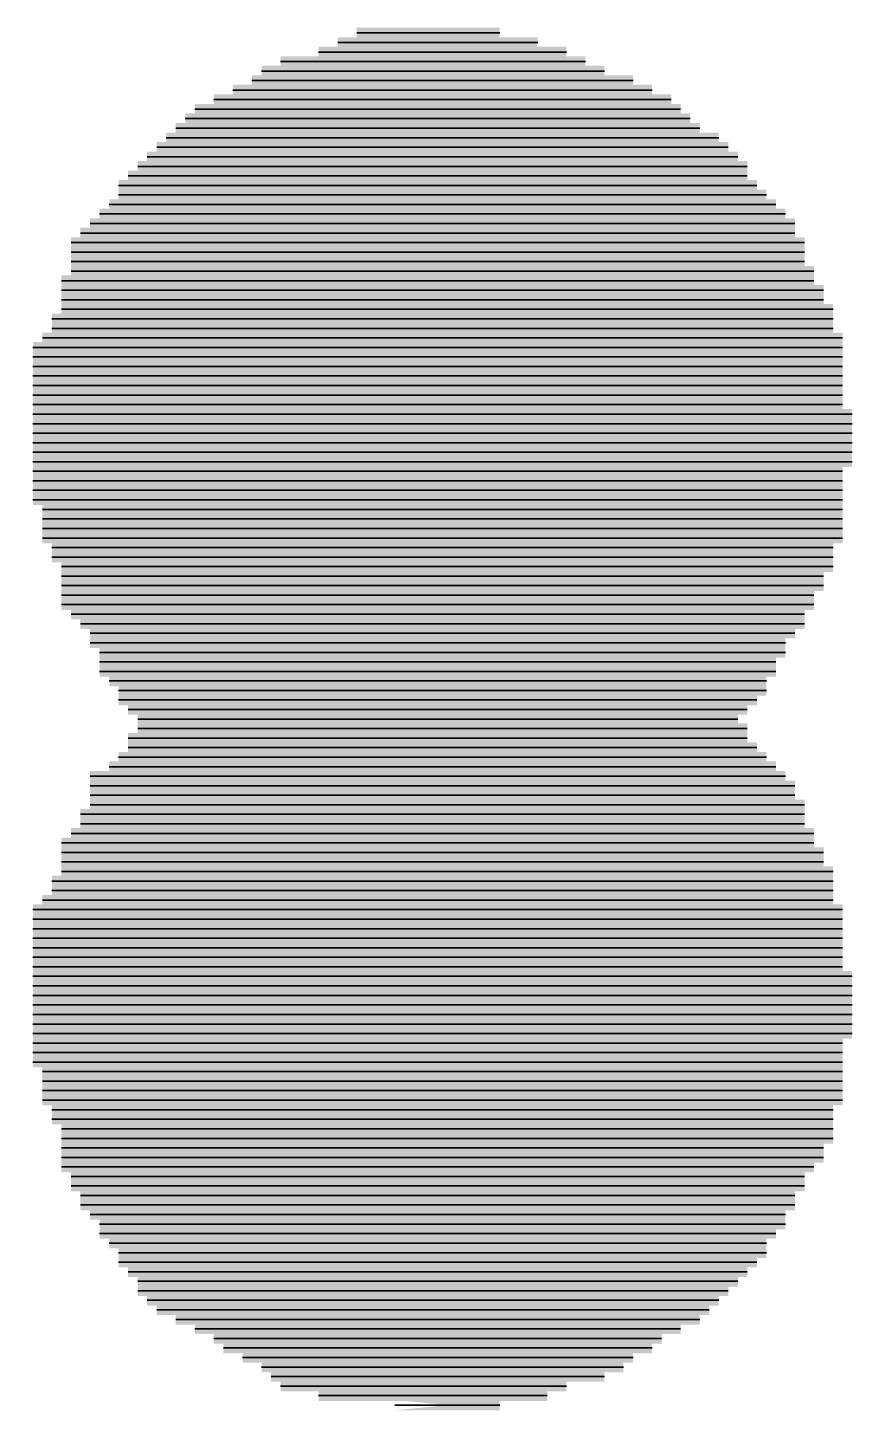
# Model space of a CAD drawing. Extents: x 0 to 359, y 1 to 652.
# Drawn here: x 0.55 to 7.92, y 402.37 to 414.66 of the extents above; entities that cross this region are included whole.
import ezdxf

# ---------------------------------------------------------------- set-up
doc = ezdxf.new("R2010")
doc.units = 0
doc.layers.add('CFF-FF-FF-WHITE', color=7, linetype='CONTINUOUS')

msp = doc.modelspace()

# ---------------------------------------------------------------- linework, layer by layer
at = {"layer": 'CFF-FF-FF-WHITE', "const_width": 0.0931}
for points in [[(3.4713, 414.613), (4.7418, 414.613)], [(3.3018, 414.528), (5.0794, 414.528)], [(2.7947, 414.359), (5.5039, 414.359)], [(3.1323, 414.443), (5.3344, 414.443)], [(2.6252, 414.274), (5.672, 414.274)], [(2.3702, 414.105), (6.0965, 414.105)], [(2.5397, 414.189), (5.9269, 414.189)], [(2.2007, 414.02), (6.2659, 414.02)], [(1.9472, 413.851), (6.4341, 413.851)], [(2.0326, 413.935), (6.35, 413.935)], [(1.8631, 413.766), (6.5195, 413.766)], [(1.6936, 413.597), (6.773, 413.597)], [(1.7777, 413.681), (6.689, 413.681)], [(1.6082, 413.512), (6.8585, 413.512)], [(1.5241, 413.427), (6.9426, 413.427)], [(1.3546, 413.258), (7.028, 413.258)], [(1.4387, 413.343), (6.9426, 413.343)], [(1.3546, 413.173), (7.1121, 413.173)], [(1.1851, 413.004), (7.2816, 413.004)], [(1.2706, 413.089), (7.1961, 413.089)], [(1.1011, 412.919), (7.3656, 412.919)], [(0.9316, 412.75), (7.4511, 412.75)], [(1.0156, 412.835), (7.3656, 412.835)], [(0.9316, 412.665), (7.4511, 412.665)], [(0.9316, 412.581), (7.4511, 412.581)], [(0.9316, 412.496), (7.5351, 412.496)], [(0.8461, 412.411), (7.5351, 412.411)], [(0.8461, 412.327), (7.6206, 412.327)], [(0.8461, 412.242), (7.6206, 412.242)], [(0.8461, 412.157), (7.7046, 412.157)], [(0.7621, 412.073), (7.7046, 412.073)], [(0.678, 411.903), (7.7887, 411.903)], [(0.7621, 411.988), (7.7046, 411.988)], [(0.5926, 411.819), (7.7887, 411.819)], [(0.5926, 411.734), (7.7887, 411.734)], [(0.5926, 411.649), (7.7887, 411.649)], [(0.5926, 411.565), (7.7887, 411.565)], [(0.5926, 411.48), (7.7887, 411.48)], [(0.5926, 411.395), (7.7887, 411.395)], [(0.5926, 411.311), (7.7887, 411.311)], [(0.5926, 411.226), (7.8741, 411.226)], [(0.5926, 411.141), (7.8741, 411.141)], [(0.5926, 411.057), (7.8741, 411.057)], [(0.5926, 410.972), (7.8741, 410.972)], [(0.5926, 410.887), (7.8741, 410.887)], [(0.5926, 410.803), (7.8741, 410.803)], [(0.5926, 410.718), (7.7887, 410.718)], [(0.5926, 410.633), (7.7887, 410.633)], [(0.5926, 410.549), (7.7887, 410.549)], [(0.5926, 410.464), (7.7887, 410.464)], [(0.678, 410.379), (7.7887, 410.379)], [(0.678, 410.295), (7.7887, 410.295)], [(0.678, 410.21), (7.7887, 410.21)], [(0.678, 410.125), (7.7887, 410.125)], [(0.7621, 410.041), (7.7046, 410.041)], [(0.7621, 409.956), (7.7046, 409.956)], [(0.8461, 409.871), (7.7046, 409.871)], [(0.8461, 409.787), (7.6206, 409.787)], [(0.8461, 409.702), (7.6206, 409.702)], [(0.8461, 409.617), (7.5351, 409.617)], [(3.4713, 409.617), (4.4028, 409.617)], [(0.8461, 409.533), (7.5351, 409.533)], [(0.9316, 409.448), (7.4511, 409.448)], [(3.1323, 409.448), (5.3344, 409.448)], [(3.3018, 409.533), (5.0794, 409.533)], [(1.0156, 409.363), (7.4511, 409.363)], [(2.8787, 409.363), (5.5039, 409.363)], [(1.1011, 409.279), (7.3656, 409.279)], [(1.1011, 409.194), (7.2816, 409.194)], [(2.4557, 409.194), (5.9269, 409.194)], [(2.5397, 409.279), (5.672, 409.279)], [(1.1851, 409.109), (7.2816, 409.109)], [(2.3702, 409.109), (6.0965, 409.109)], [(1.1851, 409.025), (7.1961, 409.025)], [(1.1851, 408.94), (7.1961, 408.94)], [(2.1167, 408.94), (6.2659, 408.94)], [(2.2862, 409.025), (6.1805, 409.025)], [(1.2706, 408.855), (7.1121, 408.855)], [(1.9472, 408.855), (6.4341, 408.855)], [(1.3546, 408.771), (7.1121, 408.771)], [(1.3546, 408.686), (7.028, 408.686)], [(1.7777, 408.686), (6.689, 408.686)], [(1.8631, 408.771), (6.5195, 408.771)], [(1.4387, 408.601), (6.9426, 408.601)], [(1.6936, 408.601), (6.773, 408.601)], [(1.5241, 408.517), (6.8585, 408.517)], [(1.5241, 408.517), (6.8585, 408.517)], [(1.4387, 408.347), (6.9426, 408.347)], [(1.5241, 408.432), (6.9426, 408.432)], [(1.6082, 408.432), (6.689, 408.432)], [(1.6936, 408.347), (6.689, 408.347)], [(1.4387, 408.263), (7.028, 408.263)], [(1.7777, 408.263), (6.6036, 408.263)], [(1.2706, 408.093), (7.1961, 408.093)], [(1.3546, 408.178), (7.1121, 408.178)], [(1.8631, 408.178), (6.5195, 408.178)], [(1.9472, 408.093), (6.35, 408.093)], [(1.1011, 408.009), (7.2816, 408.009)], [(2.1167, 408.009), (6.1805, 408.009)], [(1.1011, 407.924), (7.3656, 407.924)], [(1.1011, 407.839), (7.3656, 407.839)], [(2.2007, 407.924), (6.0965, 407.924)], [(2.3702, 407.839), (5.9269, 407.839)], [(1.1011, 407.755), (7.4511, 407.755)], [(2.5397, 407.755), (5.8415, 407.755)], [(1.0156, 407.67), (7.4511, 407.67)], [(1.0156, 407.585), (7.4511, 407.585)], [(2.8787, 407.67), (5.672, 407.67)], [(3.0482, 407.585), (5.3344, 407.585)], [(0.9316, 407.501), (7.5351, 407.501)], [(3.1323, 407.501), (4.9954, 407.501)], [(0.8461, 407.416), (7.5351, 407.416)], [(0.8461, 407.331), (7.6206, 407.331)], [(0.8461, 407.247), (7.6206, 407.247)], [(0.8461, 407.162), (7.7046, 407.162)], [(0.7621, 407.077), (7.7046, 407.077)], [(0.7621, 406.993), (7.7046, 406.993)], [(0.678, 406.908), (7.7046, 406.908)], [(0.5926, 406.823), (7.7887, 406.823)], [(0.5926, 406.739), (7.7887, 406.739)], [(0.5926, 406.654), (7.7887, 406.654)], [(0.5926, 406.569), (7.7887, 406.569)], [(0.5926, 406.485), (7.7887, 406.485)], [(0.5926, 406.4), (7.7887, 406.4)], [(0.5926, 406.315), (7.7887, 406.315)], [(0.5926, 406.231), (7.8741, 406.231)], [(0.5926, 406.146), (7.8741, 406.146)], [(0.5926, 406.061), (7.8741, 406.061)], [(0.5926, 405.977), (7.8741, 405.977)], [(0.5926, 405.892), (7.8741, 405.892)], [(0.5926, 405.807), (7.8741, 405.807)], [(0.5926, 405.723), (7.8741, 405.723)], [(0.5926, 405.638), (7.7887, 405.638)], [(0.5926, 405.553), (7.7887, 405.553)], [(0.5926, 405.469), (7.7887, 405.469)], [(0.678, 405.384), (7.7887, 405.384)], [(0.678, 405.299), (7.7887, 405.299)], [(0.678, 405.215), (7.7887, 405.215)], [(0.678, 405.13), (7.7887, 405.13)], [(0.7621, 405.045), (7.7046, 405.045)], [(0.7621, 404.961), (7.7046, 404.961)], [(0.8461, 404.876), (7.7046, 404.876)], [(0.8461, 404.791), (7.7046, 404.791)], [(0.8461, 404.707), (7.6206, 404.707)], [(0.8461, 404.622), (7.6206, 404.622)], [(0.8461, 404.537), (7.5351, 404.537)], [(0.9316, 404.453), (7.4511, 404.453)], [(0.9316, 404.368), (7.4511, 404.368)], [(1.0156, 404.283), (7.3656, 404.283)], [(1.0156, 404.199), (7.3656, 404.199)], [(1.1011, 404.114), (7.2816, 404.114)], [(1.1851, 404.029), (7.2816, 404.029)], [(1.1851, 403.945), (7.1961, 403.945)], [(1.2706, 403.86), (7.1121, 403.86)], [(1.3546, 403.775), (7.1121, 403.775)], [(1.3546, 403.691), (7.028, 403.691)], [(1.4387, 403.606), (6.9426, 403.606)], [(1.5241, 403.521), (6.8585, 403.521)], [(1.5241, 403.437), (6.773, 403.437)], [(1.6082, 403.352), (6.689, 403.352)], [(1.6936, 403.267), (6.6036, 403.267)], [(1.8631, 403.183), (6.5195, 403.183)], [(2.0326, 403.098), (6.35, 403.098)], [(2.2007, 403.013), (6.1805, 403.013)], [(2.2862, 402.929), (6.0965, 402.929)], [(2.4557, 402.844), (5.9269, 402.844)], [(2.6252, 402.759), (5.8415, 402.759)], [(2.7092, 402.675), (5.672, 402.675)], [(2.7947, 402.59), (5.3344, 402.59)], [(3.1323, 402.505), (5.1649, 402.505)]]:
    msp.add_lwpolyline(points, dxfattribs=at)
at = {"layer": 'CFF-FF-FF-WHITE'}
for points in [[(3.3018, 414.528), (5.0794, 414.528)], [(3.4713, 414.613), (4.7418, 414.613)], [(3.1323, 414.443), (5.3344, 414.443)], [(2.6252, 414.274), (5.672, 414.274)], [(2.7947, 414.359), (5.5039, 414.359)], [(2.5397, 414.189), (5.9269, 414.189)], [(2.2007, 414.02), (6.2659, 414.02)], [(2.3702, 414.105), (6.0965, 414.105)], [(2.0326, 413.935), (6.35, 413.935)], [(1.8631, 413.766), (6.5195, 413.766)], [(1.9472, 413.851), (6.4341, 413.851)], [(1.7777, 413.681), (6.689, 413.681)], [(1.6936, 413.597), (6.773, 413.597)], [(1.5241, 413.427), (6.9426, 413.427)], [(1.6082, 413.512), (6.8585, 413.512)], [(1.4387, 413.343), (6.9426, 413.343)], [(1.3546, 413.258), (7.028, 413.258)], [(1.3546, 413.173), (7.1121, 413.173)], [(1.2706, 413.089), (7.1961, 413.089)], [(1.1011, 412.919), (7.3656, 412.919)], [(1.1851, 413.004), (7.2816, 413.004)], [(1.0156, 412.835), (7.3656, 412.835)], [(0.9316, 412.75), (7.4511, 412.75)], [(0.9316, 412.665), (7.4511, 412.665)], [(0.9316, 412.581), (7.4511, 412.581)], [(0.9316, 412.496), (7.5351, 412.496)], [(0.8461, 412.411), (7.5351, 412.411)], [(0.8461, 412.327), (7.6206, 412.327)], [(0.8461, 412.242), (7.6206, 412.242)], [(0.7621, 412.073), (7.7046, 412.073)], [(0.8461, 412.157), (7.7046, 412.157)], [(0.7621, 411.988), (7.7046, 411.988)], [(0.5926, 411.819), (7.7887, 411.819)], [(0.678, 411.903), (7.7887, 411.903)], [(0.5926, 411.734), (7.7887, 411.734)], [(0.5926, 411.649), (7.7887, 411.649)], [(0.5926, 411.565), (7.7887, 411.565)], [(0.5926, 411.48), (7.7887, 411.48)], [(0.5926, 411.395), (7.7887, 411.395)], [(0.5926, 411.311), (7.7887, 411.311)], [(0.5926, 411.226), (7.8741, 411.226)], [(0.5926, 411.141), (7.8741, 411.141)], [(0.5926, 411.057), (7.8741, 411.057)], [(0.5926, 410.972), (7.8741, 410.972)], [(0.5926, 410.887), (7.8741, 410.887)], [(0.5926, 410.803), (7.8741, 410.803)], [(0.5926, 410.718), (7.7887, 410.718)], [(0.5926, 410.633), (7.7887, 410.633)], [(0.5926, 410.549), (7.7887, 410.549)], [(0.5926, 410.464), (7.7887, 410.464)], [(0.678, 410.379), (7.7887, 410.379)], [(0.678, 410.295), (7.7887, 410.295)], [(0.678, 410.21), (7.7887, 410.21)], [(0.678, 410.125), (7.7887, 410.125)], [(0.7621, 410.041), (7.7046, 410.041)], [(0.7621, 409.956), (7.7046, 409.956)], [(0.8461, 409.871), (7.7046, 409.871)], [(0.8461, 409.787), (7.6206, 409.787)], [(0.8461, 409.702), (7.6206, 409.702)], [(0.8461, 409.617), (7.5351, 409.617)], [(3.4713, 409.617), (4.4028, 409.617)], [(0.8461, 409.533), (7.5351, 409.533)], [(3.3018, 409.533), (5.0794, 409.533)], [(0.9316, 409.448), (7.4511, 409.448)], [(1.0156, 409.363), (7.4511, 409.363)], [(2.8787, 409.363), (5.5039, 409.363)], [(3.1323, 409.448), (5.3344, 409.448)], [(1.1011, 409.279), (7.3656, 409.279)], [(2.5397, 409.279), (5.672, 409.279)], [(1.1011, 409.194), (7.2816, 409.194)], [(1.1851, 409.109), (7.2816, 409.109)], [(2.3702, 409.109), (6.0965, 409.109)], [(2.4557, 409.194), (5.9269, 409.194)], [(1.1851, 409.025), (7.1961, 409.025)], [(2.2862, 409.025), (6.1805, 409.025)], [(1.1851, 408.94), (7.1961, 408.94)], [(1.2706, 408.855), (7.1121, 408.855)], [(1.9472, 408.855), (6.4341, 408.855)], [(2.1167, 408.94), (6.2659, 408.94)], [(1.3546, 408.771), (7.1121, 408.771)], [(1.8631, 408.771), (6.5195, 408.771)], [(1.3546, 408.686), (7.028, 408.686)], [(1.7777, 408.686), (6.689, 408.686)], [(1.4387, 408.601), (6.9426, 408.601)], [(1.5241, 408.517), (6.8585, 408.517)], [(1.5241, 408.517), (6.8585, 408.517)], [(1.6936, 408.601), (6.773, 408.601)], [(1.5241, 408.432), (6.9426, 408.432)], [(1.6082, 408.432), (6.689, 408.432)], [(1.4387, 408.347), (6.9426, 408.347)], [(1.4387, 408.263), (7.028, 408.263)], [(1.6936, 408.347), (6.689, 408.347)], [(1.7777, 408.263), (6.6036, 408.263)], [(1.3546, 408.178), (7.1121, 408.178)], [(1.8631, 408.178), (6.5195, 408.178)], [(1.1011, 408.009), (7.2816, 408.009)], [(1.2706, 408.093), (7.1961, 408.093)], [(1.9472, 408.093), (6.35, 408.093)], [(2.1167, 408.009), (6.1805, 408.009)], [(1.1011, 407.924), (7.3656, 407.924)], [(2.2007, 407.924), (6.0965, 407.924)], [(1.1011, 407.839), (7.3656, 407.839)], [(1.1011, 407.755), (7.4511, 407.755)], [(2.3702, 407.839), (5.9269, 407.839)], [(2.5397, 407.755), (5.8415, 407.755)], [(1.0156, 407.67), (7.4511, 407.67)], [(2.8787, 407.67), (5.672, 407.67)], [(0.9316, 407.501), (7.5351, 407.501)], [(1.0156, 407.585), (7.4511, 407.585)], [(3.0482, 407.585), (5.3344, 407.585)], [(3.1323, 407.501), (4.9954, 407.501)], [(0.8461, 407.416), (7.5351, 407.416)], [(3.8103, 407.416), (4.4028, 407.416), (3.8103, 407.416)], [(0.8461, 407.331), (7.6206, 407.331)], [(0.8461, 407.247), (7.6206, 407.247)], [(0.8461, 407.162), (7.7046, 407.162)], [(0.7621, 407.077), (7.7046, 407.077)], [(0.678, 406.908), (7.7046, 406.908)], [(0.7621, 406.993), (7.7046, 406.993)], [(0.5926, 406.823), (7.7887, 406.823)], [(0.5926, 406.739), (7.7887, 406.739)], [(0.5926, 406.654), (7.7887, 406.654)], [(0.5926, 406.569), (7.7887, 406.569)], [(0.5926, 406.485), (7.7887, 406.485)], [(0.5926, 406.4), (7.7887, 406.4)], [(0.5926, 406.315), (7.7887, 406.315)], [(0.5926, 406.231), (7.8741, 406.231)], [(0.5926, 406.146), (7.8741, 406.146)], [(0.5926, 406.061), (7.8741, 406.061)], [(0.5926, 405.977), (7.8741, 405.977)], [(0.5926, 405.892), (7.8741, 405.892)], [(0.5926, 405.807), (7.8741, 405.807)], [(0.5926, 405.723), (7.8741, 405.723)], [(0.5926, 405.638), (7.7887, 405.638)], [(0.5926, 405.553), (7.7887, 405.553)], [(0.5926, 405.469), (7.7887, 405.469)], [(0.678, 405.384), (7.7887, 405.384)], [(0.678, 405.299), (7.7887, 405.299)], [(0.678, 405.215), (7.7887, 405.215)], [(0.678, 405.13), (7.7887, 405.13)], [(0.7621, 405.045), (7.7046, 405.045)], [(0.7621, 404.961), (7.7046, 404.961)], [(0.8461, 404.876), (7.7046, 404.876)], [(0.8461, 404.791), (7.7046, 404.791)], [(0.8461, 404.707), (7.6206, 404.707)], [(0.8461, 404.622), (7.6206, 404.622)], [(0.8461, 404.537), (7.5351, 404.537)], [(0.9316, 404.453), (7.4511, 404.453)], [(0.9316, 404.368), (7.4511, 404.368)], [(1.0156, 404.283), (7.3656, 404.283)], [(1.0156, 404.199), (7.3656, 404.199)], [(1.1011, 404.114), (7.2816, 404.114)], [(1.1851, 404.029), (7.2816, 404.029)], [(1.1851, 403.945), (7.1961, 403.945)], [(1.2706, 403.86), (7.1121, 403.86)], [(1.3546, 403.775), (7.1121, 403.775)], [(1.3546, 403.691), (7.028, 403.691)], [(1.4387, 403.606), (6.9426, 403.606)], [(1.5241, 403.521), (6.8585, 403.521)], [(1.5241, 403.437), (6.773, 403.437)], [(1.6082, 403.352), (6.689, 403.352)], [(1.6936, 403.267), (6.6036, 403.267)], [(1.8631, 403.183), (6.5195, 403.183)], [(2.0326, 403.098), (6.35, 403.098)], [(2.2007, 403.013), (6.1805, 403.013)], [(2.2862, 402.929), (6.0965, 402.929)], [(2.4557, 402.844), (5.9269, 402.844)], [(2.6252, 402.759), (5.8415, 402.759)], [(2.7092, 402.675), (5.672, 402.675)], [(2.7947, 402.59), (5.3344, 402.59)], [(3.1323, 402.505), (5.1649, 402.505)], [(3.8103, 402.421), (4.7418, 402.421), (3.8103, 402.421)]]:
    msp.add_lwpolyline(points, close=True, dxfattribs=at)
at = {"layer": 'CFF-FF-FF-WHITE', "const_width": 0.0931}
for points in [[(3.8103, 407.416), (4.4028, 407.416), (3.8103, 407.416)], [(3.8103, 402.421), (4.7418, 402.421), (3.8103, 402.421)]]:
    msp.add_lwpolyline(points, close=True, dxfattribs=at)

doc.saveas('drawing.dxf')
